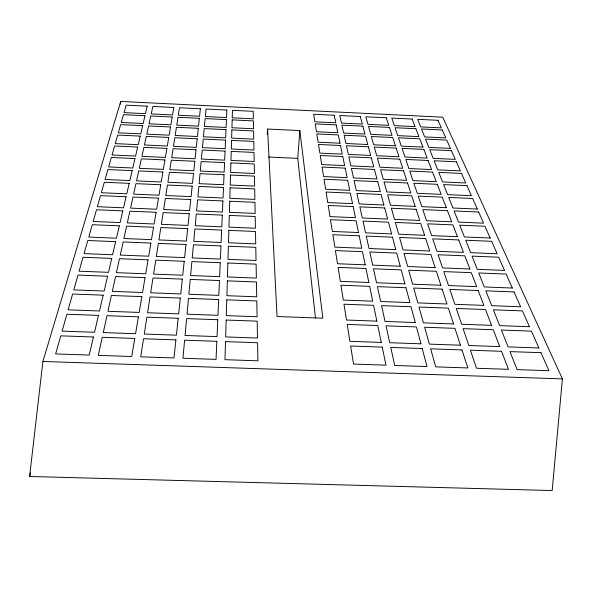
<?xml version="1.0" encoding="UTF-8"?>
<svg xmlns="http://www.w3.org/2000/svg" width="592" height="592" viewBox="0 0 592 592"><rect width="100%" height="100%" fill="white"/><g stroke="black" fill="none" stroke-linecap="round" stroke-linejoin="round"><path stroke-width="0.89" d="M267.266 134.428L267.584 129.034L299.833 130.566L322.84 318.193L277.034 316.513L267.584 129.034M315.477 318.126L297.746 158.375L299.833 130.566M562.4 378.895L552.181 490.546L29.6 476.479L42.898 361.46L120.701 101.454L442.712 117.164L562.4 378.895L42.898 361.46M120.331 104.199L120.701 101.454M29.6 476.479L30.569 472.912M268.657 157.035L297.746 158.375M225.515 341.621L224.975 359.684L257.92 360.809L257.579 342.746L225.515 341.621M226.166 320.035L225.656 336.915L257.49 338.039L257.172 321.16L226.166 320.035M226.773 299.818L226.292 315.625L257.091 316.75L256.795 300.943L226.773 299.818M227.343 280.852L226.891 295.682L256.713 296.814L256.44 281.977L227.343 280.852M227.876 263.018L227.454 276.967L256.366 278.092L256.099 264.143L227.876 263.018M228.379 246.228L227.987 259.363L256.033 260.487L255.788 247.338L228.379 246.228M228.852 230.377L228.482 242.779L255.722 243.889L255.485 231.487L228.852 230.377M229.304 215.407L228.956 227.128L255.426 228.231L255.204 216.502L229.304 215.407M229.733 201.228L229.4 212.328L255.145 213.423L254.937 202.323L229.733 201.228M230.133 187.797L229.814 198.313L254.886 199.4L254.686 188.878L230.133 187.797M230.517 175.04L230.214 185.03L254.634 186.11L254.449 176.113L230.517 175.04M230.88 162.918L230.599 172.413L254.397 173.486L254.22 163.984L230.88 162.918M231.228 151.382L230.954 160.417L254.175 161.475L254.005 152.433L231.228 151.382M231.561 140.393L231.302 148.999L253.961 150.05L253.798 141.429L231.561 140.393M231.872 129.907L231.627 138.121L253.753 139.157L253.598 130.936L231.872 129.907M232.175 119.887L231.938 127.739L253.561 128.767L253.413 120.909L232.175 119.887M232.464 110.319L232.234 117.815L253.369 118.837L253.228 111.326L232.464 110.319M216.835 341.318L216.058 359.381L182.95 358.256L184.623 340.185L216.835 341.318M217.767 319.724L217.042 336.604L185.052 335.472L186.621 318.592L217.767 319.724M218.648 299.515L217.96 315.321L187.028 314.189L188.485 298.383L218.648 299.515M219.469 280.549L218.825 295.378L188.87 294.246L190.247 279.417L219.469 280.549M220.239 262.715L219.632 276.664L190.602 275.539L191.889 261.59L220.239 262.715M220.964 245.924L220.394 259.067L192.23 257.942L193.443 244.807L220.964 245.924M221.652 230.081L221.112 242.476L193.762 241.358L194.909 228.971L221.652 230.081M222.296 215.111L221.793 226.825L195.212 225.715L196.3 214.001L222.296 215.111M222.91 200.932L222.429 212.032L196.581 210.93L197.61 199.837L222.91 200.932M223.495 187.501L223.036 198.017L197.876 196.929L198.853 186.413L223.495 187.501M224.042 174.751L223.613 184.734L199.104 183.653L200.029 173.678L224.042 174.751M224.568 162.63L224.161 172.124L200.274 171.051L201.147 161.564L224.568 162.63M225.071 151.101L224.679 160.129L201.384 159.07L202.212 150.042L225.071 151.101M225.545 140.104L225.167 148.718L202.434 147.667L203.234 139.061L225.545 140.104M225.996 129.626L225.641 137.84L203.441 136.796L204.203 128.59L225.996 129.626M226.433 119.614L226.092 127.458L204.403 126.429L205.128 118.592L226.433 119.614M226.847 110.045L226.521 117.542L205.32 116.52L206.009 109.032L226.847 110.045M175.898 339.882L173.989 357.953L140.718 356.821L143.53 338.75L175.898 339.882M178.185 318.289L176.401 335.168L144.263 334.036L146.89 317.149L178.185 318.289M180.331 298.072L178.651 313.878L147.578 312.746L150.035 296.94L180.331 298.072M182.336 279.113L180.767 293.943L150.679 292.803L152.988 277.981L182.336 279.113M184.223 261.287L182.743 275.228L153.587 274.096L155.763 260.162L184.223 261.287M185.999 244.503L184.608 257.638L156.325 256.506L158.367 243.379L185.999 244.503M187.679 228.667L186.369 241.062L158.908 239.938L160.832 227.55L187.679 228.667M189.262 213.705L188.019 225.419L161.342 224.301L163.163 212.595L189.262 213.705M190.765 199.541L189.588 210.626L163.636 209.524L165.36 198.446L190.765 199.541M192.185 186.125L191.068 196.633L165.819 195.53L167.455 185.03L192.185 186.125M193.532 173.382L192.474 183.357L167.884 182.269L169.43 172.302L193.532 173.382M194.812 161.276L193.813 170.755L169.837 169.682L171.317 160.21L194.812 161.276M196.033 149.754L195.079 158.782L171.702 157.716L173.108 148.696L196.033 149.754M197.195 138.78L196.285 147.378L173.478 146.32L174.81 137.729L197.195 138.78M198.305 128.309L197.439 136.515L175.165 135.464L176.438 127.273L198.305 128.309M199.363 118.311L198.535 126.148L176.779 125.112L177.992 117.29L199.363 118.311M200.377 108.758L199.585 116.247L178.318 115.225L179.48 107.744L200.377 108.758M134.769 338.439L131.713 356.51L98.279 355.37L102.238 337.299L134.769 338.439M138.417 316.846L135.568 333.725L103.274 332.586L106.974 315.699L138.417 316.846M141.836 296.629L139.164 312.435L107.944 311.296L111.407 295.489L141.836 296.629M145.047 277.67L142.539 292.5L112.317 291.36L115.566 276.531L145.047 277.67M148.059 259.851L145.699 273.793L116.417 272.653L119.473 258.719L148.059 259.851M150.893 243.075L148.673 256.203L120.272 255.071L123.151 241.95L150.893 243.075M153.572 227.247L151.478 239.634L123.906 238.509L126.621 226.129L153.572 227.247M156.103 212.299L154.12 223.998L127.332 222.881L129.9 211.181L156.103 212.299M158.493 198.15L156.621 209.22L130.573 208.11L133 197.047L158.493 198.15M160.758 184.741L158.989 195.234L133.637 194.132L135.938 183.646L160.758 184.741M162.911 172.013L161.231 181.973L136.545 180.886L138.728 170.925L162.911 172.013M164.961 159.921L163.355 169.386L139.298 168.306L141.377 158.841L164.961 159.921M166.907 148.407L165.383 157.42L141.925 156.355L143.9 147.349L166.907 148.407M168.757 137.448L167.307 146.039L144.418 144.973L146.298 136.397L168.757 137.448M170.526 126.991L169.142 135.183L146.794 134.132L148.592 125.955L170.526 126.991M172.213 117.009L170.896 124.831L149.066 123.795L150.775 115.98L172.213 117.009M173.826 107.47L172.568 114.944L151.226 113.916L152.869 106.449L173.826 107.47M93.44 336.989L89.229 355.067L55.626 353.92L60.754 335.842L93.44 336.989M98.464 315.388L94.535 332.275L62.093 331.128L66.881 314.241L98.464 315.388M103.178 295.179L99.493 310.985L68.132 309.838L72.609 294.032L103.178 295.179M107.589 276.227L104.14 291.049L73.785 289.902L77.981 275.08L107.589 276.227M111.74 258.415L108.491 272.342L79.084 271.203L83.035 257.276L111.74 258.415M115.647 241.64L112.591 254.76L84.071 253.628L87.786 240.507L115.647 241.64M119.332 225.826L116.446 238.206L88.763 237.074L92.271 224.701L119.332 225.826M122.81 210.885L120.087 222.577L93.188 221.452L96.503 209.768L122.81 210.885M126.103 196.744L123.528 207.814L97.377 206.697L100.514 195.641L126.103 196.744M129.226 183.35L126.777 193.836L101.336 192.733L104.31 182.247L129.226 183.35M132.186 170.637L129.863 180.59L105.087 179.494L107.914 169.549L132.186 170.637M134.998 158.552L132.793 168.017L108.654 166.929L111.333 157.479L134.998 158.552M137.677 147.06L135.575 156.066L112.036 154.986L114.589 145.995L137.677 147.06M140.223 136.108L138.225 144.685L115.262 143.627L117.69 135.057L140.223 136.108M142.657 125.667L140.755 133.851L118.333 132.8L120.65 124.623L142.657 125.667M144.981 115.699L143.16 123.513L121.256 122.47L123.469 114.67L144.981 115.699M147.201 106.175L145.462 113.642L124.054 112.613L126.17 105.154L147.201 106.175M381.27 342.413L349.894 341.303L347.201 324.431L377.777 325.541L381.27 342.413M420.949 343.819L389.721 342.716L386.014 325.844L416.45 326.947L420.949 343.819M460.443 345.21L429.363 344.115L424.642 327.25L454.945 328.345L460.443 345.21M499.752 346.601L468.82 345.506L463.107 328.649L493.262 329.744L499.752 346.601M538.883 347.985L508.091 346.897L501.387 330.04L531.416 331.128L538.883 347.985M382.24 347.119L350.642 346.017L353.52 364.058L385.977 365.168L382.24 347.119M422.207 348.525L390.757 347.423L394.716 365.464L427.017 366.559L422.207 348.525M461.975 349.916L430.673 348.821L435.719 366.855L467.858 367.95L461.975 349.916M501.565 351.308L470.411 350.212L476.516 368.246L508.506 369.334L501.565 351.308M540.97 352.691L509.956 351.604L517.119 369.63L548.954 370.71L540.97 352.691M376.86 321.138L346.498 320.028L343.974 304.214L373.589 305.331L376.86 321.138M415.273 322.544L385.044 321.434L381.566 305.627L411.055 306.73L415.273 322.544M453.509 323.942L423.413 322.84L418.995 307.033L448.351 308.136L453.509 323.942M491.567 325.334L461.612 324.238L456.254 308.432L485.484 309.527L491.567 325.334M529.463 326.725L499.641 325.63L493.358 309.823L522.455 310.911L529.463 326.725M368.853 282.465L340.326 281.355L338.099 267.392L365.967 268.502L368.853 282.465M404.95 283.864L376.542 282.761L373.471 268.798L401.221 269.9L404.95 283.864M440.892 285.263L412.602 284.16L408.702 270.196L436.334 271.291L440.892 285.263M476.678 286.654L448.514 285.559L443.778 271.587L471.299 272.675L476.678 286.654M512.317 288.038L484.271 286.95L478.713 272.971L506.123 274.059L512.317 288.038M369.66 286.35L340.948 285.24L343.316 300.085L372.731 301.195L369.66 286.35M405.986 287.756L377.393 286.646L380.656 301.491L409.945 302.601L405.986 287.756M442.157 289.148L413.69 288.052L417.841 302.897L447.004 303.999L442.157 289.148M478.173 290.539L449.831 289.444L454.856 304.295L483.893 305.391L478.173 290.539M514.041 291.93L485.817 290.835L491.715 305.687L520.62 306.782L514.041 291.93M365.205 264.839L337.514 263.736L335.412 250.579L362.482 251.674L365.205 264.839M400.244 266.237L372.671 265.135L369.778 251.977L396.729 253.073L400.244 266.237M435.142 267.628L407.673 266.533L403.996 253.369L430.843 254.456L435.142 267.628M469.893 269.012L442.542 267.924L438.08 254.752L464.816 255.84L469.893 269.012M504.502 270.396L477.263 269.308L472.024 256.129L498.656 257.217L504.502 270.396M358.523 232.538L332.364 231.442L330.491 219.699L356.088 220.786L358.523 232.538M391.623 233.921L365.567 232.834L362.985 221.082L388.485 222.163L391.623 233.921M424.597 235.298L398.645 234.217L395.352 222.451L420.757 223.532L424.597 235.298M457.438 236.667L431.59 235.586L427.602 223.82L452.91 224.901L457.438 236.667M490.161 238.036L464.409 236.963L459.732 225.189L484.944 226.255L490.161 238.036M359.196 235.801L332.882 234.706L334.865 247.123L361.764 248.226L359.196 235.801M392.489 237.185L366.285 236.097L369.016 248.522L395.811 249.617L392.489 237.185M425.663 238.561L399.556 237.481L403.026 249.913L429.718 251.001L425.663 238.561M458.696 239.938L432.693 238.857L436.911 251.297L463.492 252.384L458.696 239.938M491.612 241.307L465.704 240.226L470.655 252.673L497.125 253.753L491.612 241.307M352.536 203.648L327.753 202.568L326.074 192.023L350.353 193.096L352.536 203.648M383.905 205.01L359.218 203.937L356.895 193.384L381.085 194.45L383.905 205.01M415.162 206.371L390.557 205.298L387.605 194.731L411.714 195.797L415.162 206.371M446.301 207.718L421.793 206.66L418.211 196.085L442.224 197.143L446.301 207.718M477.322 209.072L452.902 208.007L448.699 197.425L472.631 198.483L477.322 209.072M353.143 206.571L328.22 205.491L329.996 216.613L355.444 217.701L353.143 206.571M384.689 207.94L359.862 206.86L362.304 217.997L387.656 219.077L384.689 207.94M416.117 209.302L391.379 208.229L394.494 219.366L419.75 220.446L416.117 209.302M447.426 210.656L422.784 209.59L426.558 220.735L451.718 221.808L447.426 210.656M478.625 212.003L454.071 210.944L458.504 222.096L483.568 223.162L478.625 212.003M345.18 168.121L322.092 167.07L323.609 176.594L347.156 177.652L345.18 168.121M374.418 169.453L351.404 168.402L353.505 177.94L376.963 178.991L374.418 169.453M403.552 170.777L380.619 169.734L383.29 179.28L406.667 180.331L403.552 170.777M432.589 172.102L409.731 171.058L412.972 180.612L436.267 181.663L432.589 172.102M461.523 173.419L438.746 172.383L442.55 181.944L465.763 182.987L461.523 173.419M347.704 180.294L324.031 179.235L325.63 189.248L349.776 190.313L347.704 180.294M377.666 181.633L354.083 180.575L356.288 190.602L380.345 191.667L377.666 181.633M407.533 182.972L384.023 181.922L386.828 191.956L410.804 193.014L407.533 182.972M437.288 184.304L413.867 183.261L417.264 193.303L441.158 194.361L437.288 184.304M466.94 185.636L443.6 184.593L447.596 194.642L471.395 195.693L466.94 185.636M340.023 143.212L318.119 142.184L316.801 133.933L338.313 134.954L340.023 143.212M367.765 144.515L345.928 143.486L344.115 135.228L365.56 136.249L367.765 144.515M395.412 145.81L373.648 144.788L371.339 136.523L392.711 137.536L395.412 145.81M422.969 147.105L401.28 146.091L398.475 137.81L419.78 138.817L422.969 147.105M450.438 148.4L428.815 147.378L425.522 139.09L446.76 140.097L450.438 148.4M340.496 145.491L318.481 144.463L319.865 153.106L342.287 154.142L340.496 145.491M368.372 146.794L346.431 145.773L348.333 154.423L370.681 155.459L368.372 146.794M396.159 148.096L374.285 147.075L376.712 155.74L398.986 156.769L396.159 148.096M423.85 149.399L402.049 148.377L404.987 157.05L427.187 158.079L423.85 149.399M451.452 150.686L429.725 149.672L433.174 158.353L455.307 159.381L451.452 150.686M342.783 156.532L320.242 155.496L321.693 164.561L344.662 165.612L342.783 156.532M371.325 157.857L348.858 156.813L350.856 165.893L373.744 166.937L371.325 157.857M399.763 159.167L377.378 158.131L379.916 167.218L402.73 168.261L399.763 159.167M428.112 160.476L405.801 159.448L408.88 168.542L431.62 169.578L428.112 160.476M456.365 161.779L434.128 160.758L437.747 169.86L460.406 170.896L456.365 161.779M334.236 115.262L313.664 114.263L314.87 121.797L335.797 122.803L334.236 115.262M360.299 116.528L339.786 115.529L341.443 123.077L362.311 124.083L360.299 116.528M386.273 117.793L365.826 116.794L367.935 124.357L388.737 125.356L386.273 117.793M412.173 119.051L391.786 118.06L394.346 125.622L415.088 126.621L412.173 119.051M437.991 120.302L417.663 119.318L420.675 126.895L441.351 127.887L437.991 120.302M336.234 124.89L315.203 123.876L316.461 131.757L337.862 132.778L336.234 124.89M362.866 126.17L341.902 125.164L343.634 133.052L364.975 134.066L362.866 126.17M389.418 127.443L368.52 126.436L370.725 134.34L392 135.353L389.418 127.443M415.887 128.716L395.056 127.717L397.735 135.627L418.936 136.634L415.887 128.716M442.276 129.981L421.504 128.982L424.656 136.907L445.791 137.914L442.276 129.981"/></g></svg>
